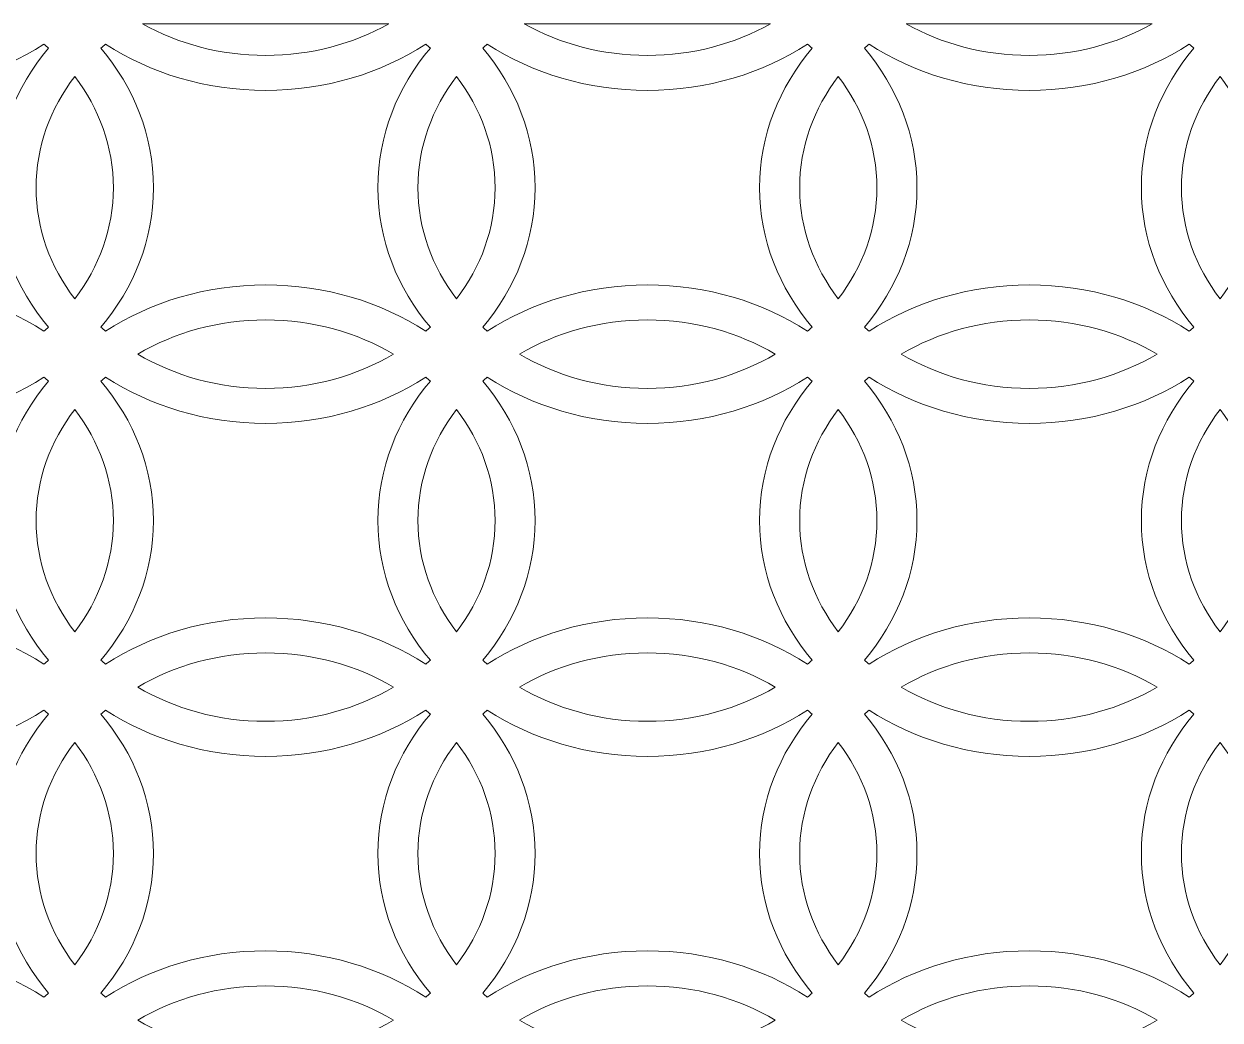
# Model space of a CAD drawing. Header units: millimetres. Extents: x -1200 to 1200, y -590 to 590.
# Drawn here: x -608 to 0, y 84 to 590 of the extents above; entities that cross this region are included whole.
import ezdxf

# ---------------------------------------------------------------- set-up
doc = ezdxf.new("R2010")
doc.units = ezdxf.units.MM
doc.header["$MEASUREMENT"] = 0
doc.layers.add('Layer 1', color=7, linetype='Continuous')

msp = doc.modelspace()

# ---------------------------------------------------------------- linework, layer by layer
at = {"layer": 'Layer 1', "color": 250, "lineweight": 20}
for points, knots in [([(-547.443, 589.9694), (-529.3545, 579.8613), (-507.8879, 573.9943), (-484.9037, 573.9943), (-461.9196, 573.9943), (-440.4541, 579.8615), (-422.3659, 589.9694), (-422.3659, 589.9694), (-547.443, 589.9694), (-547.443, 589.9694)], [0, 0, 0, 0, 0.33333333, 0.33333333, 0.33333333, 0.66666667, 0.66666667, 0.66666667, 1, 1, 1, 1]), ([(-353.5543, 589.9694), (-335.4659, 579.8613), (-313.9993, 573.9943), (-291.0151, 573.9943), (-268.0312, 573.9943), (-246.5655, 579.8615), (-228.477, 589.9694), (-228.477, 589.9694), (-353.5543, 589.9694), (-353.5543, 589.9694)], [0, 0, 0, 0, 0.33333333, 0.33333333, 0.33333333, 0.66666667, 0.66666667, 0.66666667, 1, 1, 1, 1]), ([(-159.6654, 589.9694), (-141.5774, 579.8613), (-120.1102, 573.9943), (-97.1264, 573.9943), (-74.1422, 573.9943), (-52.6765, 579.8615), (-34.5881, 589.9694), (-34.5881, 589.9694), (-159.6654, 589.9694), (-159.6654, 589.9694)], [0, 0, 0, 0, 0.33333333, 0.33333333, 0.33333333, 0.66666667, 0.66666667, 0.66666667, 1, 1, 1, 1]), ([(-621.8105, 506.842), (-621.8105, 533.3062), (-611.8896, 557.8069), (-595.1398, 577.6586), (-595.9082, 578.3519), (-596.6859, 579.0371), (-597.4762, 579.7112), (-620.2411, 564.9556), (-648.3845, 556.2096), (-678.7928, 556.2096), (-709.201, 556.2096), (-737.3444, 564.9553), (-760.1087, 579.7106), (-760.8978, 579.0374), (-761.6769, 578.356), (-762.4444, 577.6643), (-745.6935, 557.8117), (-735.7753, 533.3073), (-735.7753, 506.842), (-735.7753, 480.3765), (-745.6935, 455.8717), (-762.4441, 436.0191), (-761.6769, 435.3271), (-760.8986, 434.6455), (-760.1099, 433.9726), (-737.3461, 448.7289), (-709.2013, 457.4741), (-678.7928, 457.4741), (-648.3845, 457.4741), (-620.2413, 448.7278), (-597.4767, 433.9721), (-596.6864, 434.6463), (-595.9085, 435.3311), (-595.14, 436.0244), (-611.8895, 455.8762), (-621.8105, 480.3774), (-621.8105, 506.842)], [0, 0, 0, 0, 0.08333333, 0.08333333, 0.08333333, 0.16666667, 0.16666667, 0.16666667, 0.25, 0.25, 0.25, 0.33333333, 0.33333333, 0.33333333, 0.41666667, 0.41666667, 0.41666667, 0.5, 0.5, 0.5, 0.58333333, 0.58333333, 0.58333333, 0.66666667, 0.66666667, 0.66666667, 0.75, 0.75, 0.75, 0.83333333, 0.83333333, 0.83333333, 0.91666667, 0.91666667, 0.91666667, 1, 1, 1, 1]), ([(-427.9215, 506.842), (-427.9215, 533.3062), (-418.0005, 557.8069), (-401.2509, 577.6586), (-402.0195, 578.3519), (-402.7973, 579.0371), (-403.5876, 579.7112), (-426.352, 564.9556), (-454.4952, 556.2096), (-484.9037, 556.2096), (-515.3121, 556.2096), (-543.4556, 564.9553), (-566.2203, 579.7106), (-567.0093, 579.0374), (-567.7884, 578.356), (-568.5557, 577.6643), (-551.8049, 557.8115), (-541.8864, 533.3073), (-541.8864, 506.842), (-541.8864, 480.3765), (-551.8047, 455.8716), (-568.5553, 436.0191), (-567.7884, 435.3271), (-567.0096, 434.6456), (-566.2208, 433.9726), (-543.4572, 448.729), (-515.3124, 457.4741), (-484.9037, 457.4741), (-454.4954, 457.4741), (-426.3522, 448.7278), (-403.5881, 433.9721), (-402.7976, 434.6463), (-402.0198, 435.3311), (-401.251, 436.0245), (-418.0005, 455.8762), (-427.9215, 480.3774), (-427.9215, 506.842)], [0, 0, 0, 0, 0.08333333, 0.08333333, 0.08333333, 0.16666667, 0.16666667, 0.16666667, 0.25, 0.25, 0.25, 0.33333333, 0.33333333, 0.33333333, 0.41666667, 0.41666667, 0.41666667, 0.5, 0.5, 0.5, 0.58333333, 0.58333333, 0.58333333, 0.66666667, 0.66666667, 0.66666667, 0.75, 0.75, 0.75, 0.83333333, 0.83333333, 0.83333333, 0.91666667, 0.91666667, 0.91666667, 1, 1, 1, 1]), ([(-234.0329, 506.842), (-234.0329, 533.3062), (-224.1116, 557.8069), (-207.362, 577.6586), (-208.1306, 578.3519), (-208.9085, 579.0371), (-209.699, 579.7112), (-232.4633, 564.9556), (-260.6067, 556.2096), (-291.0151, 556.2096), (-321.4231, 556.2096), (-349.5668, 564.9553), (-372.3309, 579.7106), (-373.1206, 579.0374), (-373.8996, 578.356), (-374.6668, 577.6643), (-357.916, 557.8115), (-347.9974, 533.3073), (-347.9974, 506.842), (-347.9974, 480.3765), (-357.916, 455.8716), (-374.6667, 436.0191), (-373.8996, 435.3271), (-373.121, 434.6456), (-372.3319, 433.9726), (-349.5684, 448.729), (-321.4235, 457.4741), (-291.0151, 457.4741), (-260.6068, 457.4741), (-232.4636, 448.7278), (-209.6994, 433.9721), (-208.9087, 434.6463), (-208.1309, 435.3311), (-207.3624, 436.0245), (-224.1116, 455.8762), (-234.0329, 480.3774), (-234.0329, 506.842)], [0, 0, 0, 0, 0.08333333, 0.08333333, 0.08333333, 0.16666667, 0.16666667, 0.16666667, 0.25, 0.25, 0.25, 0.33333333, 0.33333333, 0.33333333, 0.41666667, 0.41666667, 0.41666667, 0.5, 0.5, 0.5, 0.58333333, 0.58333333, 0.58333333, 0.66666667, 0.66666667, 0.66666667, 0.75, 0.75, 0.75, 0.83333333, 0.83333333, 0.83333333, 0.91666667, 0.91666667, 0.91666667, 1, 1, 1, 1]), ([(-13.4773, 436.021), (-30.2268, 455.8731), (-40.144, 480.3773), (-40.144, 506.842), (-40.144, 533.3066), (-30.2267, 557.8099), (-13.4772, 577.662), (-14.2442, 578.3541), (-15.021, 579.0382), (-15.8103, 579.7112), (-38.5745, 564.9556), (-66.7179, 556.2096), (-97.1264, 556.2096), (-127.5345, 556.2096), (-155.6782, 564.9553), (-178.4424, 579.7106), (-179.2318, 579.0374), (-180.0108, 578.356), (-180.7782, 577.6643), (-164.0274, 557.8115), (-154.1088, 533.3073), (-154.1088, 506.842), (-154.1088, 480.3765), (-164.0273, 455.8716), (-180.7779, 436.0191), (-180.0108, 435.3271), (-179.2324, 434.6456), (-178.4432, 433.9726), (-155.6794, 448.729), (-127.5349, 457.4741), (-97.1264, 457.4741), (-66.7179, 457.4741), (-38.5749, 448.7278), (-15.8107, 433.9721), (-15.0215, 434.6452), (-14.2442, 435.3289), (-13.4773, 436.021)], [0, 0, 0, 0, 0.08333333, 0.08333333, 0.08333333, 0.16666667, 0.16666667, 0.16666667, 0.25, 0.25, 0.25, 0.33333333, 0.33333333, 0.33333333, 0.41666667, 0.41666667, 0.41666667, 0.5, 0.5, 0.5, 0.58333333, 0.58333333, 0.58333333, 0.66666667, 0.66666667, 0.66666667, 0.75, 0.75, 0.75, 0.83333333, 0.83333333, 0.83333333, 0.91666667, 0.91666667, 0.91666667, 1, 1, 1, 1]), ([(-601.4633, 506.842), (-601.4633, 527.6924), (-594.231, 547.1125), (-581.8501, 563.2874), (-569.4673, 547.1126), (-562.2336, 527.6934), (-562.2336, 506.842), (-562.2336, 485.9905), (-569.4673, 466.5708), (-581.8501, 450.396), (-594.231, 466.5711), (-601.4633, 485.9912), (-601.4633, 506.842)], [0, 0, 0, 0, 0.25, 0.25, 0.25, 0.5, 0.5, 0.5, 0.75, 0.75, 0.75, 1, 1, 1, 1]), ([(-407.5746, 506.842), (-407.5746, 527.6924), (-400.342, 547.1125), (-387.9612, 563.2874), (-375.5785, 547.1126), (-368.3449, 527.6932), (-368.3449, 506.842), (-368.3449, 485.9905), (-375.5785, 466.5708), (-387.9612, 450.396), (-400.342, 466.5711), (-407.5746, 485.9912), (-407.5746, 506.842)], [0, 0, 0, 0, 0.25, 0.25, 0.25, 0.5, 0.5, 0.5, 0.75, 0.75, 0.75, 1, 1, 1, 1]), ([(-213.6857, 506.842), (-213.6857, 527.6924), (-206.4534, 547.1125), (-194.0724, 563.2874), (-181.6901, 547.1126), (-174.4559, 527.6932), (-174.4559, 506.842), (-174.4559, 485.9905), (-181.6901, 466.5708), (-194.0724, 450.3959), (-206.4534, 466.5709), (-213.6857, 485.9912), (-213.6857, 506.842)], [0, 0, 0, 0, 0.25, 0.25, 0.25, 0.5, 0.5, 0.5, 0.75, 0.75, 0.75, 1, 1, 1, 1]), ([(-0.1825, 450.3974), (12.1993, 466.5719), (19.4329, 485.9911), (19.4329, 506.842), (19.4329, 527.6927), (12.1995, 547.1114), (-0.1822, 563.2858), (-12.564, 547.1114), (-19.7967, 527.6927), (-19.7967, 506.842), (-19.7967, 485.991), (-12.5642, 466.5717), (-0.1825, 450.3974)], [0, 0, 0, 0, 0.25, 0.25, 0.25, 0.5, 0.5, 0.5, 0.75, 0.75, 0.75, 1, 1, 1, 1]), ([(-419.9434, 422.3246), (-438.5239, 411.3661), (-460.8855, 404.9604), (-484.9037, 404.9604), (-508.9202, 404.9604), (-531.2806, 411.3651), (-549.8606, 422.3223), (-531.2799, 433.2806), (-508.9218, 439.689), (-484.9037, 439.689), (-460.8855, 439.689), (-438.5238, 433.2832), (-419.9434, 422.3246)], [0, 0, 0, 0, 0.25, 0.25, 0.25, 0.5, 0.5, 0.5, 0.75, 0.75, 0.75, 1, 1, 1, 1]), ([(-226.0544, 422.3246), (-244.6353, 411.3661), (-266.997, 404.9604), (-291.0151, 404.9604), (-315.0316, 404.9604), (-337.392, 411.3651), (-355.9718, 422.3223), (-337.3913, 433.2806), (-315.0332, 439.689), (-291.0151, 439.689), (-266.997, 439.689), (-244.6353, 433.2832), (-226.0544, 422.3246)], [0, 0, 0, 0, 0.25, 0.25, 0.25, 0.5, 0.5, 0.5, 0.75, 0.75, 0.75, 1, 1, 1, 1]), ([(-32.1654, 422.3246), (-50.7461, 411.3661), (-73.1081, 404.9604), (-97.1264, 404.9604), (-121.1427, 404.9604), (-143.5034, 411.3651), (-162.083, 422.3223), (-143.5029, 433.2806), (-121.1442, 439.689), (-97.1264, 439.689), (-73.1081, 439.689), (-50.7461, 433.2832), (-32.1654, 422.3246)], [0, 0, 0, 0, 0.25, 0.25, 0.25, 0.5, 0.5, 0.5, 0.75, 0.75, 0.75, 1, 1, 1, 1]), ([(-621.8105, 337.8078), (-621.8105, 364.2722), (-611.8896, 388.7727), (-595.14, 408.6244), (-595.9085, 409.3179), (-596.6862, 410.0031), (-597.4764, 410.6773), (-620.2411, 395.9212), (-648.3843, 387.1755), (-678.7928, 387.1755), (-709.2008, 387.1755), (-737.3444, 395.9208), (-760.1087, 410.6766), (-760.8978, 410.0035), (-761.6769, 409.3221), (-762.4444, 408.6297), (-745.6935, 388.7775), (-735.7753, 364.2731), (-735.7753, 337.8078), (-735.7753, 311.3424), (-745.6935, 286.8374), (-762.4441, 266.985), (-761.6769, 266.2929), (-760.8986, 265.6113), (-760.1099, 264.9386), (-737.3461, 279.6948), (-709.2013, 288.44), (-678.7928, 288.44), (-648.3845, 288.44), (-620.2413, 279.6938), (-597.4767, 264.9381), (-596.6864, 265.6121), (-595.9085, 266.297), (-595.14, 266.9902), (-611.8895, 286.8422), (-621.8105, 311.3436), (-621.8105, 337.8078)], [0, 0, 0, 0, 0.08333333, 0.08333333, 0.08333333, 0.16666667, 0.16666667, 0.16666667, 0.25, 0.25, 0.25, 0.33333333, 0.33333333, 0.33333333, 0.41666667, 0.41666667, 0.41666667, 0.5, 0.5, 0.5, 0.58333333, 0.58333333, 0.58333333, 0.66666667, 0.66666667, 0.66666667, 0.75, 0.75, 0.75, 0.83333333, 0.83333333, 0.83333333, 0.91666667, 0.91666667, 0.91666667, 1, 1, 1, 1]), ([(-427.9215, 337.8078), (-427.9215, 364.2719), (-418.0005, 388.7728), (-401.251, 408.6244), (-402.0196, 409.3179), (-402.7975, 410.0031), (-403.5878, 410.6773), (-426.3522, 395.9212), (-454.4952, 387.1755), (-484.9037, 387.1755), (-515.3119, 387.1755), (-543.4556, 395.9208), (-566.2203, 410.6766), (-567.009, 410.0035), (-567.7884, 409.3221), (-568.5557, 408.6297), (-551.8049, 388.7775), (-541.8864, 364.2731), (-541.8864, 337.8078), (-541.8864, 311.3424), (-551.8047, 286.8374), (-568.5553, 266.985), (-567.7884, 266.2929), (-567.0096, 265.6114), (-566.2208, 264.9387), (-543.4572, 279.695), (-515.3124, 288.44), (-484.9037, 288.44), (-454.4954, 288.44), (-426.3522, 279.6938), (-403.5881, 264.9381), (-402.7976, 265.6121), (-402.0198, 266.297), (-401.251, 266.9904), (-418.0005, 286.8422), (-427.9215, 311.3436), (-427.9215, 337.8078)], [0, 0, 0, 0, 0.08333333, 0.08333333, 0.08333333, 0.16666667, 0.16666667, 0.16666667, 0.25, 0.25, 0.25, 0.33333333, 0.33333333, 0.33333333, 0.41666667, 0.41666667, 0.41666667, 0.5, 0.5, 0.5, 0.58333333, 0.58333333, 0.58333333, 0.66666667, 0.66666667, 0.66666667, 0.75, 0.75, 0.75, 0.83333333, 0.83333333, 0.83333333, 0.91666667, 0.91666667, 0.91666667, 1, 1, 1, 1]), ([(-234.0329, 337.8078), (-234.0329, 364.2719), (-224.1116, 388.7728), (-207.362, 408.6244), (-208.1307, 409.3179), (-208.9087, 410.0031), (-209.6992, 410.6773), (-232.4633, 395.9212), (-260.6067, 387.1755), (-291.0151, 387.1755), (-321.4231, 387.1755), (-349.5668, 395.9208), (-372.3309, 410.6766), (-373.1204, 410.0035), (-373.8996, 409.3221), (-374.6668, 408.6297), (-357.916, 388.7775), (-347.9974, 364.2731), (-347.9974, 337.8078), (-347.9974, 311.3424), (-357.916, 286.8374), (-374.6667, 266.985), (-373.8996, 266.2929), (-373.121, 265.6114), (-372.3319, 264.9387), (-349.5684, 279.695), (-321.4235, 288.44), (-291.0151, 288.44), (-260.6068, 288.44), (-232.4636, 279.6938), (-209.6994, 264.9381), (-208.9087, 265.6121), (-208.1309, 266.297), (-207.3624, 266.9904), (-224.1116, 286.8422), (-234.0329, 311.3436), (-234.0329, 337.8078)], [0, 0, 0, 0, 0.08333333, 0.08333333, 0.08333333, 0.16666667, 0.16666667, 0.16666667, 0.25, 0.25, 0.25, 0.33333333, 0.33333333, 0.33333333, 0.41666667, 0.41666667, 0.41666667, 0.5, 0.5, 0.5, 0.58333333, 0.58333333, 0.58333333, 0.66666667, 0.66666667, 0.66666667, 0.75, 0.75, 0.75, 0.83333333, 0.83333333, 0.83333333, 0.91666667, 0.91666667, 0.91666667, 1, 1, 1, 1]), ([(-13.4773, 266.9869), (-30.2268, 286.8391), (-40.144, 311.3434), (-40.144, 337.8078), (-40.144, 364.2722), (-30.2268, 388.7757), (-13.4773, 408.6278), (-14.2442, 409.3201), (-15.021, 410.0042), (-15.8103, 410.6773), (-38.5745, 395.9212), (-66.7179, 387.1755), (-97.1264, 387.1755), (-127.5342, 387.1755), (-155.6782, 395.9208), (-178.4424, 410.6766), (-179.2316, 410.0035), (-180.0108, 409.3221), (-180.7782, 408.6297), (-164.0274, 388.7775), (-154.1088, 364.2731), (-154.1088, 337.8078), (-154.1088, 311.3424), (-164.0273, 286.8374), (-180.7779, 266.985), (-180.0108, 266.2929), (-179.2324, 265.6114), (-178.4432, 264.9387), (-155.6794, 279.695), (-127.5349, 288.44), (-97.1264, 288.44), (-66.7179, 288.44), (-38.5749, 279.6938), (-15.8107, 264.9381), (-15.0215, 265.611), (-14.2442, 266.2946), (-13.4773, 266.9869)], [0, 0, 0, 0, 0.08333333, 0.08333333, 0.08333333, 0.16666667, 0.16666667, 0.16666667, 0.25, 0.25, 0.25, 0.33333333, 0.33333333, 0.33333333, 0.41666667, 0.41666667, 0.41666667, 0.5, 0.5, 0.5, 0.58333333, 0.58333333, 0.58333333, 0.66666667, 0.66666667, 0.66666667, 0.75, 0.75, 0.75, 0.83333333, 0.83333333, 0.83333333, 0.91666667, 0.91666667, 0.91666667, 1, 1, 1, 1]), ([(-601.4633, 337.8078), (-601.4633, 358.6583), (-594.2312, 378.0782), (-581.8501, 394.2531), (-569.4673, 378.0783), (-562.2336, 358.6593), (-562.2336, 337.8078), (-562.2336, 316.9565), (-569.4673, 297.5367), (-581.8501, 281.3619), (-594.231, 297.537), (-601.4633, 316.9573), (-601.4633, 337.8078)], [0, 0, 0, 0, 0.25, 0.25, 0.25, 0.5, 0.5, 0.5, 0.75, 0.75, 0.75, 1, 1, 1, 1]), ([(-407.5746, 337.8078), (-407.5746, 358.6583), (-400.342, 378.0782), (-387.9613, 394.2531), (-375.5785, 378.0783), (-368.3449, 358.6593), (-368.3449, 337.8078), (-368.3449, 316.9566), (-375.5785, 297.5367), (-387.9612, 281.3619), (-400.342, 297.537), (-407.5746, 316.9573), (-407.5746, 337.8078)], [0, 0, 0, 0, 0.25, 0.25, 0.25, 0.5, 0.5, 0.5, 0.75, 0.75, 0.75, 1, 1, 1, 1]), ([(-213.6857, 337.8078), (-213.6857, 358.6583), (-206.4536, 378.0782), (-194.0727, 394.2531), (-181.6902, 378.0783), (-174.4559, 358.6593), (-174.4559, 337.8078), (-174.4559, 316.9566), (-181.6901, 297.5367), (-194.0724, 281.3618), (-206.4534, 297.5369), (-213.6857, 316.9573), (-213.6857, 337.8078)], [0, 0, 0, 0, 0.25, 0.25, 0.25, 0.5, 0.5, 0.5, 0.75, 0.75, 0.75, 1, 1, 1, 1]), ([(-0.1825, 281.3633), (12.1993, 297.538), (19.4329, 316.9572), (19.4329, 337.8078), (19.4329, 358.6587), (12.1995, 378.0771), (-0.1825, 394.2516), (-12.5642, 378.0771), (-19.7967, 358.6585), (-19.7967, 337.8078), (-19.7967, 316.9571), (-12.5642, 297.5378), (-0.1825, 281.3633)], [0, 0, 0, 0, 0.25, 0.25, 0.25, 0.5, 0.5, 0.5, 0.75, 0.75, 0.75, 1, 1, 1, 1]), ([(-419.9434, 253.2907), (-438.5239, 242.3321), (-460.8855, 235.9264), (-484.9037, 235.9264), (-508.9202, 235.9264), (-531.2806, 242.3311), (-549.8606, 253.2881), (-531.2799, 264.2463), (-508.9218, 270.6551), (-484.9037, 270.6551), (-460.8855, 270.6551), (-438.5238, 264.249), (-419.9434, 253.2907)], [0, 0, 0, 0, 0.25, 0.25, 0.25, 0.5, 0.5, 0.5, 0.75, 0.75, 0.75, 1, 1, 1, 1]), ([(-226.0544, 253.2907), (-244.6353, 242.3321), (-266.997, 235.9264), (-291.0151, 235.9264), (-315.0316, 235.9264), (-337.392, 242.3311), (-355.9718, 253.2881), (-337.3913, 264.2463), (-315.0332, 270.6551), (-291.0151, 270.6551), (-266.997, 270.6551), (-244.6353, 264.249), (-226.0544, 253.2907)], [0, 0, 0, 0, 0.25, 0.25, 0.25, 0.5, 0.5, 0.5, 0.75, 0.75, 0.75, 1, 1, 1, 1]), ([(-32.1654, 253.2907), (-50.7461, 242.3321), (-73.1081, 235.9264), (-97.1264, 235.9264), (-121.1427, 235.9264), (-143.5034, 242.3311), (-162.083, 253.2881), (-143.5029, 264.2463), (-121.1442, 270.6551), (-97.1264, 270.6551), (-73.1081, 270.6551), (-50.7461, 264.249), (-32.1654, 253.2907)], [0, 0, 0, 0, 0.25, 0.25, 0.25, 0.5, 0.5, 0.5, 0.75, 0.75, 0.75, 1, 1, 1, 1]), ([(-621.8105, 168.7738), (-621.8105, 195.2382), (-611.8896, 219.7385), (-595.14, 239.5905), (-595.9085, 240.2836), (-596.6862, 240.9691), (-597.4764, 241.6432), (-620.2411, 226.8871), (-648.3843, 218.1415), (-678.7928, 218.1415), (-709.2008, 218.1415), (-737.3444, 226.8871), (-760.1087, 241.6425), (-760.8978, 240.9696), (-761.6769, 240.2882), (-762.4444, 239.5958), (-745.6935, 219.7436), (-735.7753, 195.2392), (-735.7753, 168.7738), (-735.7753, 142.3083), (-745.6935, 117.8035), (-762.4441, 97.9511), (-761.6769, 97.259), (-760.8986, 96.5772), (-760.1099, 95.9044), (-737.3461, 110.6608), (-709.2013, 119.4061), (-678.7928, 119.4061), (-648.3845, 119.4061), (-620.2413, 110.6597), (-597.4767, 95.9038), (-596.6864, 96.5779), (-595.9087, 97.2629), (-595.14, 97.9565), (-611.8896, 117.8083), (-621.8105, 142.3094), (-621.8105, 168.7738)], [0, 0, 0, 0, 0.08333333, 0.08333333, 0.08333333, 0.16666667, 0.16666667, 0.16666667, 0.25, 0.25, 0.25, 0.33333333, 0.33333333, 0.33333333, 0.41666667, 0.41666667, 0.41666667, 0.5, 0.5, 0.5, 0.58333333, 0.58333333, 0.58333333, 0.66666667, 0.66666667, 0.66666667, 0.75, 0.75, 0.75, 0.83333333, 0.83333333, 0.83333333, 0.91666667, 0.91666667, 0.91666667, 1, 1, 1, 1]), ([(-427.9215, 168.7738), (-427.9215, 195.238), (-418.0005, 219.7385), (-401.251, 239.5905), (-402.0196, 240.2836), (-402.7975, 240.9691), (-403.5878, 241.6432), (-426.3522, 226.8871), (-454.4952, 218.1415), (-484.9037, 218.1415), (-515.3119, 218.1415), (-543.4556, 226.8871), (-566.2203, 241.6425), (-567.009, 240.9696), (-567.7884, 240.2882), (-568.5557, 239.5958), (-551.8049, 219.7436), (-541.8864, 195.2392), (-541.8864, 168.7738), (-541.8864, 142.3083), (-551.8047, 117.8034), (-568.5553, 97.9511), (-567.7884, 97.259), (-567.0096, 96.5772), (-566.2208, 95.9045), (-543.4572, 110.6609), (-515.3124, 119.4061), (-484.9037, 119.4061), (-454.4954, 119.4061), (-426.3525, 110.6597), (-403.5881, 95.9038), (-402.7976, 96.5779), (-402.0196, 97.263), (-401.251, 97.9565), (-418.0005, 117.8082), (-427.9215, 142.3094), (-427.9215, 168.7738)], [0, 0, 0, 0, 0.08333333, 0.08333333, 0.08333333, 0.16666667, 0.16666667, 0.16666667, 0.25, 0.25, 0.25, 0.33333333, 0.33333333, 0.33333333, 0.41666667, 0.41666667, 0.41666667, 0.5, 0.5, 0.5, 0.58333333, 0.58333333, 0.58333333, 0.66666667, 0.66666667, 0.66666667, 0.75, 0.75, 0.75, 0.83333333, 0.83333333, 0.83333333, 0.91666667, 0.91666667, 0.91666667, 1, 1, 1, 1]), ([(-234.0329, 168.7738), (-234.0329, 195.238), (-224.1116, 219.7385), (-207.362, 239.5905), (-208.1307, 240.2836), (-208.9087, 240.9691), (-209.6992, 241.6432), (-232.4633, 226.8871), (-260.6067, 218.1415), (-291.0151, 218.1415), (-321.4231, 218.1415), (-349.5668, 226.8871), (-372.3309, 241.6425), (-373.1204, 240.9696), (-373.8996, 240.2882), (-374.6668, 239.5958), (-357.916, 219.7436), (-347.9974, 195.2392), (-347.9974, 168.7738), (-347.9974, 142.3083), (-357.916, 117.8034), (-374.6667, 97.9511), (-373.8996, 97.259), (-373.121, 96.5772), (-372.3319, 95.9045), (-349.5684, 110.6609), (-321.4235, 119.4061), (-291.0151, 119.4061), (-260.6068, 119.4061), (-232.4638, 110.6597), (-209.6994, 95.9038), (-208.9087, 96.5779), (-208.1307, 97.263), (-207.362, 97.9565), (-224.1116, 117.8082), (-234.0329, 142.3094), (-234.0329, 168.7738)], [0, 0, 0, 0, 0.08333333, 0.08333333, 0.08333333, 0.16666667, 0.16666667, 0.16666667, 0.25, 0.25, 0.25, 0.33333333, 0.33333333, 0.33333333, 0.41666667, 0.41666667, 0.41666667, 0.5, 0.5, 0.5, 0.58333333, 0.58333333, 0.58333333, 0.66666667, 0.66666667, 0.66666667, 0.75, 0.75, 0.75, 0.83333333, 0.83333333, 0.83333333, 0.91666667, 0.91666667, 0.91666667, 1, 1, 1, 1]), ([(-13.4773, 97.9529), (-30.2268, 117.805), (-40.144, 142.3092), (-40.144, 168.7738), (-40.144, 195.2384), (-30.2268, 219.7417), (-13.4773, 239.5938), (-14.2442, 240.2857), (-15.021, 240.9701), (-15.8103, 241.6432), (-38.5745, 226.8871), (-66.7179, 218.1415), (-97.1264, 218.1415), (-127.5342, 218.1415), (-155.6782, 226.8871), (-178.4424, 241.6425), (-179.2316, 240.9696), (-180.0108, 240.2882), (-180.7782, 239.5958), (-164.0274, 219.7436), (-154.1088, 195.2392), (-154.1088, 168.7738), (-154.1088, 142.3083), (-164.0273, 117.8034), (-180.7779, 97.9511), (-180.0108, 97.259), (-179.2324, 96.5772), (-178.4432, 95.9045), (-155.6794, 110.6609), (-127.5349, 119.4061), (-97.1264, 119.4061), (-66.7182, 119.4061), (-38.575, 110.6597), (-15.8107, 95.9038), (-15.0213, 96.5769), (-14.2442, 97.2605), (-13.4773, 97.9529)], [0, 0, 0, 0, 0.08333333, 0.08333333, 0.08333333, 0.16666667, 0.16666667, 0.16666667, 0.25, 0.25, 0.25, 0.33333333, 0.33333333, 0.33333333, 0.41666667, 0.41666667, 0.41666667, 0.5, 0.5, 0.5, 0.58333333, 0.58333333, 0.58333333, 0.66666667, 0.66666667, 0.66666667, 0.75, 0.75, 0.75, 0.83333333, 0.83333333, 0.83333333, 0.91666667, 0.91666667, 0.91666667, 1, 1, 1, 1]), ([(-601.4633, 168.7738), (-601.4633, 189.6241), (-594.2312, 209.0442), (-581.8501, 225.219), (-569.4673, 209.0443), (-562.2336, 189.6252), (-562.2336, 168.7738), (-562.2336, 147.9226), (-569.4673, 128.5027), (-581.8501, 112.3279), (-594.231, 128.5028), (-601.4633, 147.9233), (-601.4633, 168.7738)], [0, 0, 0, 0, 0.25, 0.25, 0.25, 0.5, 0.5, 0.5, 0.75, 0.75, 0.75, 1, 1, 1, 1]), ([(-407.5746, 168.7738), (-407.5746, 189.6241), (-400.342, 209.0442), (-387.9613, 225.219), (-375.5785, 209.0443), (-368.3449, 189.6252), (-368.3449, 168.7738), (-368.3449, 147.9226), (-375.5785, 128.5025), (-387.9612, 112.3279), (-400.342, 128.5028), (-407.5746, 147.9233), (-407.5746, 168.7738)], [0, 0, 0, 0, 0.25, 0.25, 0.25, 0.5, 0.5, 0.5, 0.75, 0.75, 0.75, 1, 1, 1, 1]), ([(-213.6857, 168.7738), (-213.6857, 189.6241), (-206.4536, 209.0442), (-194.0727, 225.219), (-181.6902, 209.0443), (-174.4559, 189.6252), (-174.4559, 168.7738), (-174.4559, 147.9226), (-181.6901, 128.5027), (-194.0724, 112.3279), (-206.4534, 128.5028), (-213.6857, 147.9233), (-213.6857, 168.7738)], [0, 0, 0, 0, 0.25, 0.25, 0.25, 0.5, 0.5, 0.5, 0.75, 0.75, 0.75, 1, 1, 1, 1]), ([(-0.1825, 112.3293), (12.1993, 128.5037), (19.4329, 147.923), (19.4329, 168.7738), (19.4329, 189.6246), (12.1995, 209.043), (-0.1825, 225.2175), (-12.5642, 209.043), (-19.7967, 189.6243), (-19.7967, 168.7738), (-19.7967, 147.923), (-12.564, 128.5037), (-0.1825, 112.3293)], [0, 0, 0, 0, 0.25, 0.25, 0.25, 0.5, 0.5, 0.5, 0.75, 0.75, 0.75, 1, 1, 1, 1]), ([(-419.9434, 84.2564), (-438.5239, 73.2979), (-460.8855, 66.8924), (-484.9037, 66.8924), (-508.9202, 66.8924), (-531.2802, 73.2971), (-549.8606, 84.2539), (-531.2799, 95.2123), (-508.9218, 101.6211), (-484.9037, 101.6211), (-460.8855, 101.6211), (-438.5238, 95.2149), (-419.9434, 84.2564)], [0, 0, 0, 0, 0.25, 0.25, 0.25, 0.5, 0.5, 0.5, 0.75, 0.75, 0.75, 1, 1, 1, 1]), ([(-226.0544, 84.2564), (-244.6353, 73.2979), (-266.997, 66.8924), (-291.0151, 66.8924), (-315.0316, 66.8924), (-337.3918, 73.2971), (-355.9718, 84.2539), (-337.3913, 95.2123), (-315.0332, 101.6211), (-291.0151, 101.6211), (-266.997, 101.6211), (-244.6353, 95.2149), (-226.0544, 84.2564)], [0, 0, 0, 0, 0.25, 0.25, 0.25, 0.5, 0.5, 0.5, 0.75, 0.75, 0.75, 1, 1, 1, 1]), ([(-32.1654, 84.2564), (-50.7461, 73.2979), (-73.1081, 66.8924), (-97.1264, 66.8924), (-121.1427, 66.8924), (-143.5031, 73.2971), (-162.083, 84.2539), (-143.5029, 95.2123), (-121.1442, 101.6211), (-97.1264, 101.6211), (-73.1081, 101.6211), (-50.7461, 95.2149), (-32.1654, 84.2564)], [0, 0, 0, 0, 0.25, 0.25, 0.25, 0.5, 0.5, 0.5, 0.75, 0.75, 0.75, 1, 1, 1, 1])]:
    msp.add_open_spline(points, degree=3, knots=knots, dxfattribs=at)

doc.saveas('drawing.dxf')
